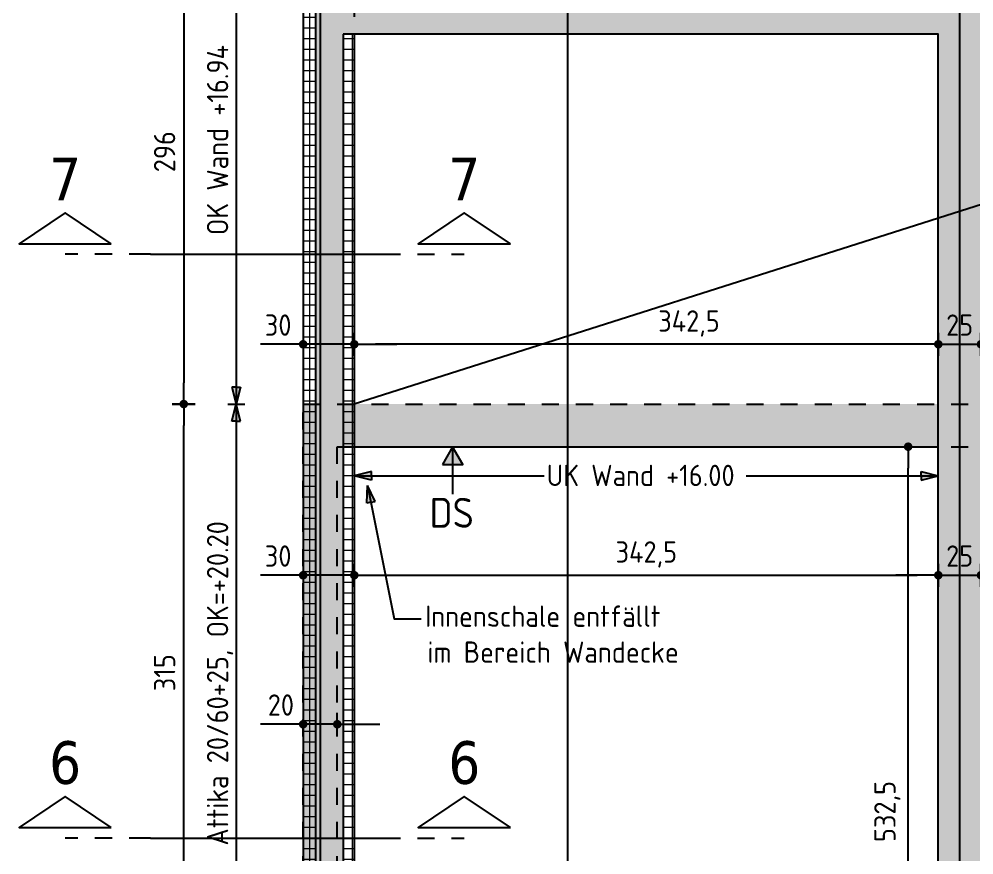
# Model space of a CAD drawing. Extents: x 22 to 185, y 12 to 71.
# Drawn here: x 21.83 to 27.43, y 53.52 to 58.43 of the extents above; entities that cross this region are included whole.
import ezdxf
from ezdxf.enums import TextEntityAlignment as Align

# ---------------------------------------------------------------- set-up
doc = ezdxf.new("R2010")
doc.units = 0
doc.header["$LTSCALE"] = 0.5
doc.header["$MEASUREMENT"] = 0
doc.header["$PDSIZE"] = 0.15
for name, pattern in [('AUSGEZOGEN', [1000.01, 1000, 0.01]), ('HIDDEN2', [0.187, 0.125, -0.062]), ('PUNKT', [0.175, 0.05, -0.125]), ('STRICHPUNKT2', [0.55, 0.25, -0.125, 0.05, -0.125])]:
    doc.linetypes.add(name, pattern=pattern)
doc.layers.get('0').update_dxf_attribs({"linetype": 'CONTINUOUS'})
doc.layers.get('Defpoints').update_dxf_attribs({"linetype": 'CONTINUOUS'})
for name, color, linetype in [('ACHSEN', 7, 'CONTINUOUS'), ('Attika DG', 7, 'CONTINUOUS'), ('BETON', 7, 'CONTINUOUS'), ('grau_hell', 7, 'CONTINUOUS'), ('grau_mittel', 7, 'CONTINUOUS'), ('HILFE', 7, 'CONTINUOUS'), ('MASSE', 7, 'CONTINUOUS'), ('OBJEKT', 7, 'CONTINUOUS'), ('RND', 7, 'CONTINUOUS'), ('SCHNITTE', 7, 'CONTINUOUS'), ('TEXT', 7, 'CONTINUOUS')]:
    doc.layers.add(name, color=color, linetype=linetype)
doc.layers.add('NOPLOT', color=7, linetype='CONTINUOUS', plot=False)
doc.layers.add('zila_01_rb_02_stb-fertig_05_schraff', color=144, linetype='CONTINUOUS', lineweight=9)
doc.styles.add('HELV', font='tahoma.ttf')
doc.styles.add('TXT', font='isocp.shx')
doc.dimstyles.new('DOT_I', dxfattribs={"dimscale": 0.5, "dimtxt": 0.25, "dimasz": 0.25, "dimexe": 0.1, "dimexo": 0.3, "dimgap": 0.1, "dimtad": 1, "dimdec": 3, "dimzin": 3, "dimtxsty": 'TXT', "dimblk": 'DOT', "dimblk1": 'DOT', "dimblk2": 'DOT', "dimsah": 1, "dimcen": 0.1, "dimse1": 1, "dimse2": 1, "dimazin": 0, "dimtfac": 1, "dimtdec": 4, "dimtix": 1, "dimtmove": 2, "dimatfit": 3, "dimldrblk": 'DOT', "dimfxl": 0, "dimtvp": 1, "dimtolj": 1, "dimtzin": 0, "dimarcsym": 0})

# ---------------------------------------------------------------- blocks, each defined once
blk = doc.blocks.new('DG')
at = {"color": 0, "linetype": 'ByBlock', "lineweight": -2}
blk.add_line((0.35, 15.57), (0.35, 8.075), dxfattribs=at)
for points in [[(0.125, 16.36), (0.05, 16.36), (0.05, 10.25), (0.075, 10.25)], [(0.285, 15.57), (0.285, 8.075), (2.15, 8.075), (2.15, 7.825), (0.285, 7.825), (0.285, 0.25), (6.27, 0.25), (6.27, 0), (0.075, 0), (0.075, 10.25), (0.125, 10.25), (0.125, 16.36), (0.285, 16.36), (0.285, 15.77), (7.8, 15.77), (7.8, 13.4), (31.25, 13.4)], [(31.45, 13.15), (7.6, 13.15), (7.6, 15.57), (4.025, 15.57), (4.025, 7.825), (3.775, 7.825), (3.775, 15.57), (0.285, 15.57)]]:
    blk.add_lwpolyline(points, dxfattribs=at)
blk = doc.blocks.new('Aufkantung')
at = {"color": 0, "linetype": 'ByBlock', "lineweight": -2}
for points in [[(-0.1, 10.25), (-0.05, 10.25), (-0.05, 13.4), (35.175, 13.4), (35.175, 0), (-0.1, 0)], [(0.15, 13.15), (34.925, 13.15), (34.925, 0.25), (0.15, 0.25)]]:
    blk.add_lwpolyline(points, close=True, dxfattribs=at)
blk = doc.blocks.new('DOT')
at = {"layer": 'MASSE', "color": 7, "linetype": 'Continuous'}
for p, q in [((0, 0.54), (0, -0.54)), ((0, 0), (-1, 0))]:
    blk.add_line(p, q, dxfattribs=at)
at = {"layer": 'MASSE', "color": 7, "linetype": 'Continuous', "const_width": 0.2}
blk.add_lwpolyline([(-0.1, 0, 1), (0.1, 0, 1)], format="xyb", close=True, dxfattribs=at)
blk = doc.blocks.new('*D188')
at = {"layer": 'Defpoints', "color": 0, "linetype": 'AUSGEZOGEN', "transparency": 16777216}
for p in [(23.7994, 55.1648), (27.2244, 55.1648), (27.2244, 55.1648)]:
    blk.add_point(p, dxfattribs=at)
at = {"layer": 'MASSE', "color": 0, "linetype": 'AUSGEZOGEN', "lineweight": -2, "transparency": 16777216}
blk.add_line((23.9244, 55.1648), (27.0994, 55.1648), dxfattribs=at)
at = {"layer": 'MASSE', "color": 0, "linetype": 'AUSGEZOGEN', "lineweight": -2, "transparency": 16777216, "xscale": 0.125, "yscale": 0.125, "zscale": 0.125, "rotation": 180}
blk.add_blockref('DOT', (23.7994, 55.1648), dxfattribs=at)
at = {"layer": 'MASSE', "color": 0, "linetype": 'AUSGEZOGEN', "lineweight": -2, "transparency": 16777216, "xscale": 0.125, "yscale": 0.125, "zscale": 0.125}
blk.add_blockref('DOT', (27.2244, 55.1648), dxfattribs=at)
at = {"layer": 'MASSE', "color": 0, "linetype": 'AUSGEZOGEN', "transparency": 16777216, "insert": (25.5119, 55.2867), "char_height": 0.125, "attachment_point": 5, "style": 'TXT'}
blk.add_mtext('\\A1;342,5', dxfattribs=at)
blk = doc.blocks.new('*D189')
at = {"layer": 'Defpoints', "color": 0, "linetype": 'AUSGEZOGEN', "transparency": 16777216}
for p in [(27.2244, 55.1648), (27.4744, 55.1648), (27.4744, 55.1648)]:
    blk.add_point(p, dxfattribs=at)
at = {"layer": 'MASSE', "color": 0, "linetype": 'AUSGEZOGEN', "lineweight": -2, "transparency": 16777216}
for p, q in [((27.0994, 55.1648), (26.9744, 55.1648)), ((27.2244, 55.1648), (27.4744, 55.1648)), ((27.5994, 55.1648), (27.7244, 55.1648))]:
    blk.add_line(p, q, dxfattribs=at)
at = {"layer": 'MASSE', "color": 0, "linetype": 'AUSGEZOGEN', "lineweight": -2, "transparency": 16777216, "xscale": 0.125, "yscale": 0.125, "zscale": 0.125}
blk.add_blockref('DOT', (27.2244, 55.1648), dxfattribs=at)
at = {"layer": 'MASSE', "color": 0, "linetype": 'AUSGEZOGEN', "lineweight": -2, "transparency": 16777216, "xscale": 0.125, "yscale": 0.125, "zscale": 0.125, "rotation": 180}
blk.add_blockref('DOT', (27.4744, 55.1648), dxfattribs=at)
at = {"layer": 'MASSE', "color": 0, "linetype": 'AUSGEZOGEN', "transparency": 16777216, "insert": (27.3494, 55.2774), "char_height": 0.125, "attachment_point": 5, "style": 'TXT'}
blk.add_mtext('\\A1;25', dxfattribs=at)
blk = doc.blocks.new('*D239')
at = {"layer": 'Defpoints', "color": 0, "linetype": 'AUSGEZOGEN', "transparency": 16777216}
for p in [(27.0475, 55.9185), (27.0475, 55.9185), (27.0475, 50.5935)]:
    blk.add_point(p, dxfattribs=at)
at = {"layer": 'MASSE', "color": 0, "linetype": 'AUSGEZOGEN', "lineweight": -2, "transparency": 16777216}
blk.add_line((27.0475, 50.7185), (27.0475, 55.7935), dxfattribs=at)
at = {"layer": 'MASSE', "color": 0, "linetype": 'AUSGEZOGEN', "lineweight": -2, "transparency": 16777216, "xscale": 0.125, "yscale": 0.125, "zscale": 0.125}
for p, rotation in [((27.0475, 55.9185), 90), ((27.0475, 50.5935), 270)]:
    blk.add_blockref('DOT', p, dxfattribs=dict(at, rotation=rotation))
at = {"layer": 'MASSE', "color": 0, "linetype": 'AUSGEZOGEN', "transparency": 16777216, "insert": (26.9257, 53.7795), "char_height": 0.125, "attachment_point": 5, "rotation": 90, "style": 'TXT'}
blk.add_mtext('\\A1;532,5', dxfattribs=at)
blk = doc.blocks.new('*D241')
at = {"layer": 'Defpoints', "color": 0, "linetype": 'AUSGEZOGEN', "transparency": 16777216}
for p in [(22.7994, 56.1685), (22.7994, 56.1685), (22.7994, 53.0185)]:
    blk.add_point(p, dxfattribs=at)
at = {"layer": 'MASSE', "color": 0, "linetype": 'AUSGEZOGEN', "lineweight": -2, "transparency": 16777216}
blk.add_line((22.7994, 53.1435), (22.7994, 56.0435), dxfattribs=at)
at = {"layer": 'MASSE', "color": 0, "linetype": 'AUSGEZOGEN', "lineweight": -2, "transparency": 16777216, "xscale": 0.125, "yscale": 0.125, "zscale": 0.125}
for p, rotation in [((22.7994, 56.1685), 90), ((22.7994, 53.0185), 270)]:
    blk.add_blockref('DOT', p, dxfattribs=dict(at, rotation=rotation))
at = {"layer": 'MASSE', "color": 0, "linetype": 'AUSGEZOGEN', "transparency": 16777216, "insert": (22.6869, 54.5935), "char_height": 0.125, "attachment_point": 5, "rotation": 90, "style": 'TXT'}
blk.add_mtext('\\A1;315', dxfattribs=at)
blk = doc.blocks.new('*D234')
at = {"layer": 'Defpoints', "color": 0, "linetype": 'AUSGEZOGEN', "transparency": 16777216}
for p in [(23.4994, 54.2912), (23.4994, 54.2912), (23.6994, 54.2912)]:
    blk.add_point(p, dxfattribs=at)
at = {"layer": 'MASSE', "color": 0, "linetype": 'AUSGEZOGEN', "lineweight": -2, "transparency": 16777216}
for p, q in [((23.3744, 54.2912), (23.2494, 54.2912)), ((23.6994, 54.2912), (23.4994, 54.2912)), ((23.8244, 54.2912), (23.9494, 54.2912))]:
    blk.add_line(p, q, dxfattribs=at)
at = {"layer": 'MASSE', "color": 0, "linetype": 'AUSGEZOGEN', "lineweight": -2, "transparency": 16777216, "xscale": 0.125, "yscale": 0.125, "zscale": 0.125}
blk.add_blockref('DOT', (23.4994, 54.2912), dxfattribs=at)
at = {"layer": 'MASSE', "color": 0, "linetype": 'AUSGEZOGEN', "lineweight": -2, "transparency": 16777216, "xscale": 0.125, "yscale": 0.125, "zscale": 0.125, "rotation": 180}
blk.add_blockref('DOT', (23.6994, 54.2912), dxfattribs=at)
at = {"layer": 'MASSE', "color": 0, "linetype": 'AUSGEZOGEN', "transparency": 16777216, "insert": (23.3689, 54.4037), "char_height": 0.125, "attachment_point": 5, "style": 'TXT'}
blk.add_mtext('\\A1;20', dxfattribs=at)
blk = doc.blocks.new('Pfeillinie')
at = {"layer": 'TEXT', "linetype": 'Continuous'}
blk.add_hatch(color=7, dxfattribs=at).paths.add_polyline_path([(0, 0), (-0.8, 0.2), (-0.8, 0), (-0.8, -0.2)])
at = {"layer": 'TEXT', "color": 7, "linetype": 'Continuous'}
for p, q in [((-0.8, 0), (-0.8, 0.2)), ((-0.8, 0.2), (0, 0)), ((-0.8, 0), (-0.8, -0.2)), ((-0.8, -0.2), (0, 0))]:
    blk.add_line(p, q, dxfattribs=at)
blk = doc.blocks.new('SCHN-1')
at = {"layer": 'SCHNITTE', "color": 5, "linetype": 'Continuous'}
blk.add_lwpolyline([(0.54, 0.125), (0, 0.485), (-0.54, 0.125)], close=True, dxfattribs=at)
at = {"layer": 'SCHNITTE', "color": 6, "linetype": 'Continuous', "style": 'HELV'}
blk.add_attdef('SCHN-1', text='', height=0.5, dxfattribs=at).set_placement((0, 0.635), align=Align.CENTER)
blk = doc.blocks.new('*D116')
at = {"layer": 'Defpoints', "color": 0, "linetype": 'AUSGEZOGEN', "transparency": 16777216}
for p in [(27.2244, 56.5192), (27.4744, 56.5192), (27.4744, 56.5192)]:
    blk.add_point(p, dxfattribs=at)
at = {"layer": 'MASSE', "color": 0, "linetype": 'AUSGEZOGEN', "lineweight": -2, "transparency": 16777216}
for p, q in [((27.0994, 56.5192), (26.9744, 56.5192)), ((27.2244, 56.5192), (27.4744, 56.5192)), ((27.5994, 56.5192), (27.7244, 56.5192))]:
    blk.add_line(p, q, dxfattribs=at)
at = {"layer": 'MASSE', "color": 0, "linetype": 'AUSGEZOGEN', "lineweight": -2, "transparency": 16777216, "xscale": 0.125, "yscale": 0.125, "zscale": 0.125}
blk.add_blockref('DOT', (27.2244, 56.5192), dxfattribs=at)
at = {"layer": 'MASSE', "color": 0, "linetype": 'AUSGEZOGEN', "lineweight": -2, "transparency": 16777216, "xscale": 0.125, "yscale": 0.125, "zscale": 0.125, "rotation": 180}
blk.add_blockref('DOT', (27.4744, 56.5192), dxfattribs=at)
at = {"layer": 'MASSE', "color": 0, "linetype": 'AUSGEZOGEN', "transparency": 16777216, "insert": (27.3494, 56.6317), "char_height": 0.125, "attachment_point": 5, "style": 'TXT'}
blk.add_mtext('\\A1;25', dxfattribs=at)
blk = doc.blocks.new('*D117')
at = {"layer": 'Defpoints', "color": 0, "linetype": 'AUSGEZOGEN', "transparency": 16777216}
for p in [(23.7994, 56.5192), (23.7994, 56.5192), (27.2244, 56.5192)]:
    blk.add_point(p, dxfattribs=at)
at = {"layer": 'MASSE', "color": 0, "linetype": 'AUSGEZOGEN', "lineweight": -2, "transparency": 16777216}
blk.add_line((27.0994, 56.5192), (23.9244, 56.5192), dxfattribs=at)
at = {"layer": 'MASSE', "color": 0, "linetype": 'AUSGEZOGEN', "lineweight": -2, "transparency": 16777216, "xscale": 0.125, "yscale": 0.125, "zscale": 0.125, "rotation": 180}
blk.add_blockref('DOT', (23.7994, 56.5192), dxfattribs=at)
at = {"layer": 'MASSE', "color": 0, "linetype": 'AUSGEZOGEN', "lineweight": -2, "transparency": 16777216, "xscale": 0.125, "yscale": 0.125, "zscale": 0.125}
blk.add_blockref('DOT', (27.2244, 56.5192), dxfattribs=at)
at = {"layer": 'MASSE', "color": 0, "linetype": 'AUSGEZOGEN', "transparency": 16777216, "insert": (25.7621, 56.6411), "char_height": 0.125, "attachment_point": 5, "style": 'TXT'}
blk.add_mtext('\\A1;342,5', dxfattribs=at)
blk = doc.blocks.new('*D118')
at = {"layer": 'Defpoints', "color": 0, "linetype": 'AUSGEZOGEN', "transparency": 16777216}
for p in [(23.4994, 56.5192), (23.4994, 56.5192), (23.7994, 56.5192)]:
    blk.add_point(p, dxfattribs=at)
at = {"layer": 'MASSE', "color": 0, "linetype": 'AUSGEZOGEN', "lineweight": -2, "transparency": 16777216}
for p, q in [((23.3744, 56.5192), (23.2494, 56.5192)), ((23.7994, 56.5192), (23.4994, 56.5192)), ((23.9244, 56.5192), (24.0494, 56.5192))]:
    blk.add_line(p, q, dxfattribs=at)
at = {"layer": 'MASSE', "color": 0, "linetype": 'AUSGEZOGEN', "lineweight": -2, "transparency": 16777216, "xscale": 0.125, "yscale": 0.125, "zscale": 0.125}
blk.add_blockref('DOT', (23.4994, 56.5192), dxfattribs=at)
at = {"layer": 'MASSE', "color": 0, "linetype": 'AUSGEZOGEN', "lineweight": -2, "transparency": 16777216, "xscale": 0.125, "yscale": 0.125, "zscale": 0.125, "rotation": 180}
blk.add_blockref('DOT', (23.7994, 56.5192), dxfattribs=at)
at = {"layer": 'MASSE', "color": 0, "linetype": 'AUSGEZOGEN', "transparency": 16777216, "insert": (23.3529, 56.6317), "char_height": 0.125, "attachment_point": 5, "style": 'TXT'}
blk.add_mtext('\\A1;30', dxfattribs=at)
blk = doc.blocks.new('*D137')
at = {"layer": 'Defpoints', "color": 0, "linetype": 'AUSGEZOGEN', "transparency": 16777216}
for p in [(23.4994, 55.1648), (23.4994, 55.1648), (23.7994, 55.1648)]:
    blk.add_point(p, dxfattribs=at)
at = {"layer": 'MASSE', "color": 0, "linetype": 'AUSGEZOGEN', "lineweight": -2, "transparency": 16777216}
for p, q in [((23.3744, 55.1648), (23.2494, 55.1648)), ((23.7994, 55.1648), (23.4994, 55.1648)), ((23.9244, 55.1648), (24.0494, 55.1648))]:
    blk.add_line(p, q, dxfattribs=at)
at = {"layer": 'MASSE', "color": 0, "linetype": 'AUSGEZOGEN', "lineweight": -2, "transparency": 16777216, "xscale": 0.125, "yscale": 0.125, "zscale": 0.125}
blk.add_blockref('DOT', (23.4994, 55.1648), dxfattribs=at)
at = {"layer": 'MASSE', "color": 0, "linetype": 'AUSGEZOGEN', "lineweight": -2, "transparency": 16777216, "xscale": 0.125, "yscale": 0.125, "zscale": 0.125, "rotation": 180}
blk.add_blockref('DOT', (23.7994, 55.1648), dxfattribs=at)
at = {"layer": 'MASSE', "color": 0, "linetype": 'AUSGEZOGEN', "transparency": 16777216, "insert": (23.3529, 55.2773), "char_height": 0.125, "attachment_point": 5, "style": 'TXT'}
blk.add_mtext('\\A1;30', dxfattribs=at)
blk = doc.blocks.new('*D140')
at = {"layer": 'Defpoints', "color": 0, "linetype": 'AUSGEZOGEN', "transparency": 16777216}
for p in [(22.7994, 59.1285), (22.7994, 56.1685), (22.7994, 56.1685)]:
    blk.add_point(p, dxfattribs=at)
at = {"layer": 'MASSE', "color": 0, "linetype": 'AUSGEZOGEN', "lineweight": -2, "transparency": 16777216}
blk.add_line((22.7994, 59.0035), (22.7994, 56.2935), dxfattribs=at)
at = {"layer": 'MASSE', "color": 0, "linetype": 'AUSGEZOGEN', "lineweight": -2, "transparency": 16777216, "xscale": 0.125, "yscale": 0.125, "zscale": 0.125}
for p, rotation in [((22.7994, 59.1285), 90), ((22.7994, 56.1685), 270)]:
    blk.add_blockref('DOT', p, dxfattribs=dict(at, rotation=rotation))
at = {"layer": 'MASSE', "color": 0, "linetype": 'AUSGEZOGEN', "transparency": 16777216, "insert": (22.6868, 57.6485), "char_height": 0.125, "attachment_point": 5, "rotation": 90, "style": 'TXT'}
blk.add_mtext('\\A1;296', dxfattribs=at)

msp = doc.modelspace()

# ---------------------------------------------------------------- hatches: boundary and pattern name
at = {"layer": 'Attika DG', "linetype": 'AUSGEZOGEN'}
h = msp.add_hatch(dxfattribs=at)
h.set_pattern_fill('DOTS', color=102, scale=0.8, double=1)
h.set_pattern_definition([(0, (-55.08557, 30.19388), (0.025, 0.05), [0, -0.05])])
h.paths.add_polyline_path([(58.7244, 56.1685), (23.4994, 56.1685), (23.4994, 53.0185), (23.4494, 53.0185), (23.4494, 42.7685), (58.7244, 42.7685)])
h.paths.add_polyline_path([(23.6994, 55.9185), (58.4744, 55.9185), (58.4744, 43.0185), (23.6994, 43.0185)], flags=16)
at = {"layer": 'grau_hell'}
msp.add_hatch(color=9, dxfattribs=at).paths.add_polyline_path([(31.2494, 58.5385), (23.7344, 58.5385), (23.7344, 59.1285), (23.5744, 59.1285), (23.5744, 56.1685), (23.7344, 56.1685), (23.7344, 58.3385), (27.2244, 58.3385), (27.2244, 56.1685), (27.4744, 56.1685), (27.4744, 58.3385), (31.0494, 58.3385), (31.0494, 56.1685), (31.2494, 56.1685)])
at = {"layer": 'grau_mittel'}
h = msp.add_hatch(color=61, dxfattribs=at)
h.paths.add_polyline_path([(32.4794, 43.0185), (32.4794, 42.7685), (56.3744, 42.7685), (56.3744, 43.0185)])
h.paths.add_polyline_path([(53.2744, 45.8435), (53.2744, 47.8185), (55.9744, 47.8185), (55.9744, 47.3535), (56.2244, 47.3535), (56.2244, 48.0685), (53.0244, 48.0685), (53.0244, 45.5935), (56.2244, 45.5935), (56.2244, 46.3035), (55.9744, 46.3035), (55.9744, 45.8435)])
h.paths.add_polyline_path([(50.1244, 49.4635), (50.1244, 49.1635), (50.4244, 49.1635), (50.4244, 49.4635)])
h.paths.add_polyline_path([(45.8244, 49.4635), (45.5244, 49.4635), (45.5244, 49.1635), (45.8244, 49.1635)])
h.paths.add_polyline_path([(42.0744, 49.4635), (41.7744, 49.4635), (41.7744, 49.1635), (42.0744, 49.1635)])
h.paths.add_polyline_path([(33.8344, 49.1635), (33.8344, 49.4635), (33.5344, 49.4635), (33.5344, 49.1635)])
h.paths.add_polyline_path([(58.4744, 56.1685), (58.4744, 43.0185), (58.3244, 43.0185), (58.3244, 42.7685), (58.7244, 42.7685), (58.7244, 56.1685)])
h.paths.add_polyline_path([(31.0494, 56.1685), (31.0494, 55.9185), (54.8994, 55.9185), (54.8994, 56.1685)])
h.paths.add_polyline_path([(23.7344, 55.9185), (23.7344, 56.1685), (23.5744, 56.1685), (23.5744, 53.0185), (23.5244, 53.0185), (23.5244, 42.7685), (29.7194, 42.7685), (29.7194, 43.0185), (23.7344, 43.0185)])
h.paths.add_polyline_path([(27.2244, 56.1685), (27.2244, 50.5935), (27.4744, 50.5935), (27.4744, 56.1685)], flags=17)
at = {"layer": 'HILFE', "linetype": 'AUSGEZOGEN'}
msp.add_hatch(color=7, dxfattribs=at).paths.add_polyline_path([(24.3162, 55.8145), (24.3762, 55.9185), (24.4362, 55.8145)])
at = {"layer": 'zila_01_rb_02_stb-fertig_05_schraff', "linetype": 'AUSGEZOGEN'}
h = msp.add_hatch(dxfattribs=at)
h.set_pattern_fill('ANSI37', color=102, scale=0.5, angle=-45)
h.set_pattern_definition([(0, (-55.08557, 0), (1e-17, 0.0625), []), (90, (-55.08557, 0), (-0.0625, 2e-17), [])])
h.paths.add_polyline_path([(23.5244, 53.0185), (23.4494, 53.0185), (23.4494, 42.7685), (23.5244, 42.7685)])
h.paths.add_polyline_path([(23.5744, 59.1285), (23.4994, 59.1285), (23.4994, 53.0185), (23.5244, 53.0185), (23.5744, 53.0185)])
h.paths.add_polyline_path([(23.7994, 48.7674), (23.7344, 48.7674), (23.7344, 43.0185), (23.7994, 43.0185)])
h.paths.add_polyline_path([(23.7344, 50.8435), (23.7994, 50.8435), (23.7994, 58.3385), (23.7344, 58.3385)])
h.paths.add_polyline_path([(23.7994, 50.5935), (23.7344, 50.5935), (23.7344, 48.7674), (23.7994, 48.7674)])

# ---------------------------------------------------------------- linework, layer by layer
at = {"layer": 'ACHSEN', "color": 140, "linetype": 'AUSGEZOGEN'}
for p, q in [((23.5994, 62.4935), (23.5994, 36.7935)), ((27.3494, 62.4935), (27.3494, 36.7935))]:
    msp.add_line(p, q, dxfattribs=at)
at = {"layer": 'HILFE', "color": 102, "linetype": 'AUSGEZOGEN'}
msp.add_line((27.7538, 57.4265), (23.7994, 56.1685), dxfattribs=at)
at = {"layer": 'HILFE', "color": 7, "linetype": 'AUSGEZOGEN'}
msp.add_lwpolyline([(24.3162, 55.8145), (24.4362, 55.8145), (24.3762, 55.9185)], close=True, dxfattribs=at)
at = {"layer": 'NOPLOT', "color": 191, "linetype": 'AUSGEZOGEN'}
for p, q in [((25.0504, 61.63), (25.0504, 46.3472)), ((22.6037, 57.0466), (23.9447, 57.0466)), ((22.6037, 53.6241), (23.9447, 53.6241))]:
    msp.add_line(p, q, dxfattribs=at)
at = {"layer": 'OBJEKT', "color": 7, "linetype": 'HIDDEN2'}
for p, q in [((23.7994, 58.5385), (23.7994, 58.3385)), ((23.4994, 56.1685), (31.2494, 56.1685))]:
    msp.add_line(p, q, dxfattribs=at)
at = {"layer": 'OBJEKT', "color": 7, "linetype": 'AUSGEZOGEN'}
for p, q in [((23.057, 56.1685), (23.157, 56.1685)), ((23.7994, 55.9185), (27.2244, 55.9185))]:
    msp.add_line(p, q, dxfattribs=at)
at = {"layer": 'RND', "color": 102, "linetype": 'AUSGEZOGEN'}
for points in [[(23.107, 59.1285), (23.107, 56.1685)], [(23.107, 56.1685), (23.107, 53.0185)], [(24.3762, 55.9185), (24.3762, 55.6398)], [(23.7994, 55.7479), (24.9134, 55.7479)], [(26.0971, 55.7479), (27.2244, 55.7479)], [(23.8766, 55.6906), (24.0327, 54.9099), (24.1925, 54.9099)]]:
    msp.add_lwpolyline(points, dxfattribs=at)
at = {"layer": 'SCHNITTE', "color": 5, "linetype": 'STRICHPUNKT2'}
for p, q in [((22.6037, 57.0466), (22.1037, 57.0466)), ((23.9447, 57.0466), (24.4447, 57.0466)), ((22.6037, 53.6241), (22.1037, 53.6241)), ((23.9447, 53.6241), (24.4447, 53.6241))]:
    msp.add_line(p, q, dxfattribs=at)

# ---------------------------------------------------------------- block references
at = {"layer": 'Attika DG', "color": 102, "linetype": 'PUNKT'}
msp.add_blockref('Aufkantung', (23.5494, 42.7685), dxfattribs=at)
at = {"layer": 'BETON', "color": 6, "linetype": 'AUSGEZOGEN'}
msp.add_blockref('DG', (23.4494, 42.7685), dxfattribs=at)
at = {"layer": 'RND', "color": 102, "linetype": 'AUSGEZOGEN', "xscale": 0.125, "yscale": 0.125, "zscale": 0.125}
for p, rotation in [((23.107, 56.1685), 269.9999999999992), ((23.107, 56.1685), 89.99999999999912), ((23.7994, 55.7479), 180), ((23.8766, 55.6906), 101.4832466249371)]:
    msp.add_blockref('Pfeillinie', p, dxfattribs=dict(at, rotation=rotation))
msp.add_blockref('Pfeillinie', (27.2244, 55.7479), dxfattribs=at)
at = {"layer": 'SCHNITTE', "color": 5, "linetype": 'STRICHPUNKT2', "xscale": 0.5, "yscale": 0.5, "zscale": 0.5}
for p, values in [((22.1037, 57.0466), {'SCHN-1': '7'}), ((24.4447, 57.0466), {'SCHN-1': '7'}), ((22.1037, 53.6241), {'SCHN-1': '6'}), ((24.4447, 53.6241), {'SCHN-1': '6'})]:
    msp.add_blockref('SCHN-1', p, dxfattribs=at).add_auto_attribs(values)

# ---------------------------------------------------------------- texts
at = {"layer": 'TEXT', "color": 7, "linetype": 'AUSGEZOGEN', "style": 'TXT'}
for s, p in [('OK Wand +16.94', (23.0601, 57.159)), ('Attika 20/60+25, OK=+20.20', (23.0601, 53.5798))]:
    msp.add_text(s, height=0.125, rotation=90, dxfattribs=at).set_placement(p)
for s, p in [('UK Wand +16.00', (24.9278, 55.6877)), ('Innenschale entfällt', (24.2151, 54.8622)), ('im Bereich Wandecke', (24.2283, 54.6515))]:
    msp.add_text(s, height=0.125, dxfattribs=at).set_placement(p)
at = {"layer": 'TEXT', "color": 1, "linetype": 'AUSGEZOGEN', "style": 'TXT'}
msp.add_text('DS', height=0.175, rotation=0, dxfattribs=at).set_placement((24.2406, 55.4435))

# ---------------------------------------------------------------- dimensions: what is measured, and where the dimension line sits
at = {"layer": 'MASSE', "color": 7, "linetype": 'AUSGEZOGEN'}
for p1, picture, middle in [((22.7994, 59.1285), '*D140', (22.6868, 57.6485)), ((22.7994, 53.0185), '*D241', (22.6869, 54.5935))]:
    dim = msp.add_linear_dim(base=(22.7994, 56.1685), p1=p1, p2=(22.7994, 56.1685), angle=90, dimstyle='DOT_I', override={"dimdec": 0, "dimlfac": 100}, dxfattribs=at)
    dim.commit()
    dim.dimension.update_dxf_attribs({"geometry": picture, "text_midpoint": middle})
for base, p1, p2, override, picture, middle in [((23.7994, 56.5192), (27.2244, 56.5192), (23.7994, 56.5192), {"dimdec": 1, "dimlfac": 100}, '*D117', (25.7621, 56.6411)), ((23.4994, 56.5192), (23.7994, 56.5192), (23.4994, 56.5192), {"dimdec": 0, "dimlfac": 100}, '*D118', (23.3529, 56.6317)), ((23.4994, 55.1648), (23.7994, 55.1648), (23.4994, 55.1648), {"dimdec": 0, "dimlfac": 100}, '*D137', (23.3529, 55.2773)), ((23.4994, 54.2912), (23.6994, 54.2912), (23.4994, 54.2912), {"dimdec": 0, "dimlfac": 100}, '*D234', (23.3689, 54.4037))]:
    dim = msp.add_linear_dim(base=base, p1=p1, p2=p2, dimstyle='DOT_I', override=override, dxfattribs=at)
    dim.commit()
    dim.dimension.update_dxf_attribs({"geometry": picture, "text_midpoint": middle, "dimtype": 160})
for base, p1, p2, override, picture, middle in [((27.4744, 56.5192), (27.2244, 56.5192), (27.4744, 56.5192), {"dimdec": 0, "dimlfac": 100}, '*D116', (27.3494, 56.6317)), ((27.2244, 55.1648), (23.7994, 55.1648), (27.2244, 55.1648), {"dimdec": 1, "dimlfac": 100}, '*D188', (25.5119, 55.2867)), ((27.4744, 55.1648), (27.2244, 55.1648), (27.4744, 55.1648), {"dimdec": 0, "dimlfac": 100}, '*D189', (27.3494, 55.2774))]:
    dim = msp.add_linear_dim(base=base, p1=p1, p2=p2, dimstyle='DOT_I', override=override, dxfattribs=at)
    dim.commit()
    dim.dimension.update_dxf_attribs({"geometry": picture, "text_midpoint": middle})
dim = msp.add_linear_dim(base=(27.0475, 55.9185), p1=(27.0475, 50.5935), p2=(27.0475, 55.9185), angle=90, dimstyle='DOT_I', override={"dimdec": 1, "dimlfac": 100}, dxfattribs=at)
dim.commit()
dim.dimension.update_dxf_attribs({"geometry": '*D239', "text_midpoint": (26.9257, 53.7795), "dimtype": 160})

doc.saveas('drawing.dxf')
